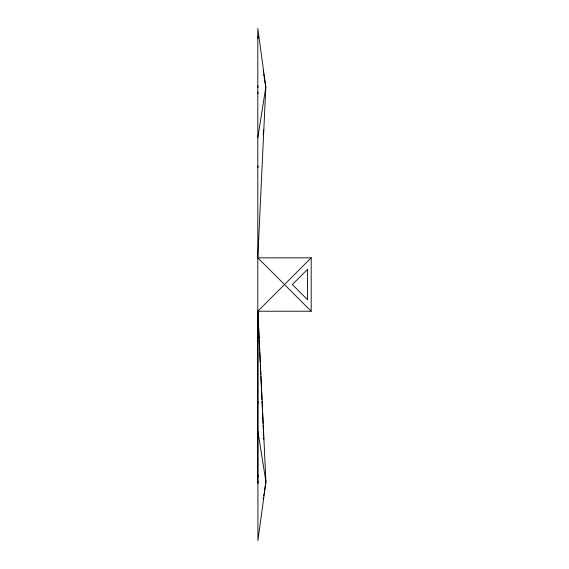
<?xml version="1.0" encoding="UTF-8"?>
<svg xmlns="http://www.w3.org/2000/svg" width="569" height="569" viewBox="0 0 569 569"><rect width="100%" height="100%" fill="white"/><g stroke="black" fill="none" stroke-linecap="round" stroke-linejoin="round"><path stroke-width="0.85" d="M257.807 257.849L311.193 257.849L311.193 311.229L257.807 257.849L265.815 87.178L257.807 28.45L257.807 483.28L258.042 481.552M257.807 137.698L265.815 87.178L263.746 74.112M257.807 167.741L258.084 166.013M263.134 134.149L263.817 129.846M257.807 477.128L258.084 475.407M263.163 499.241L263.433 497.498M263.71 495.763L263.988 494.02M264.265 492.277L265.922 481.822L257.913 311.151L257.913 540.55L265.922 481.822L257.913 431.302M258.511 326.236L257.807 311.229L311.193 257.849M257.807 311.229L311.193 311.229M257.807 36.658L258.084 38.4M263.191 70.627L263.468 72.37M257.807 91.958L258.084 93.679M257.807 401.344L258.084 403.065M257.807 85.798L258.042 87.526M258.596 328.007L259.094 338.598M259.172 340.362L259.67 350.959M259.756 352.723L260.211 362.432M260.339 365.085L260.794 374.793M260.872 376.557L261.37 387.155M261.456 388.919L261.953 399.509M262.032 401.273L262.487 410.989M262.615 413.635L263.07 423.343M263.148 425.114L263.646 435.705M263.732 437.469L263.817 439.232M307.523 269.343L292.331 284.543L307.523 299.735L307.523 269.343"/></g></svg>
